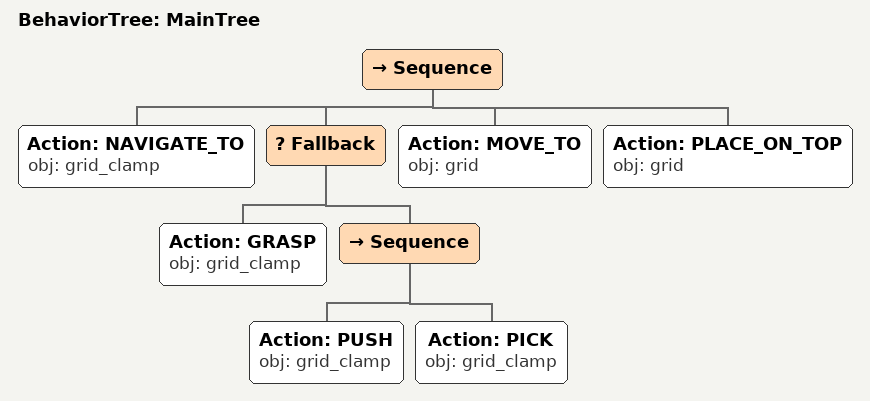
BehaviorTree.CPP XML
<root main_tree_to_execute="MainTree">
  <BehaviorTree ID="MainTree">
    <Sequence>
      <!-- Navigate to grid_clamp -->
      <Action ID="NAVIGATE_TO" obj="grid_clamp" />
      <!-- Fallback: if GRASP grid_clamp fails, try PUSH, FLIP to reposition -->
      <Fallback>
        <!-- Grasp grid_clamp -->
        <Action ID="GRASP" obj="grid_clamp" />
        <Sequence>
          <!-- Push grid_clamp forward toward front edge of table -->
          <Action ID="PUSH" obj="grid_clamp" />
          <!-- Grasp grid_clamp -->
          <Action ID="PICK" obj="grid_clamp" />
        </Sequence>
      </Fallback>
      <!-- Navigate to grid -->
      <Action ID="MOVE_TO" obj="grid" />
      <!-- Place on grid -->
      <Action ID="PLACE_ON_TOP" obj="grid" />
    </Sequence>
  </BehaviorTree>
</root>
